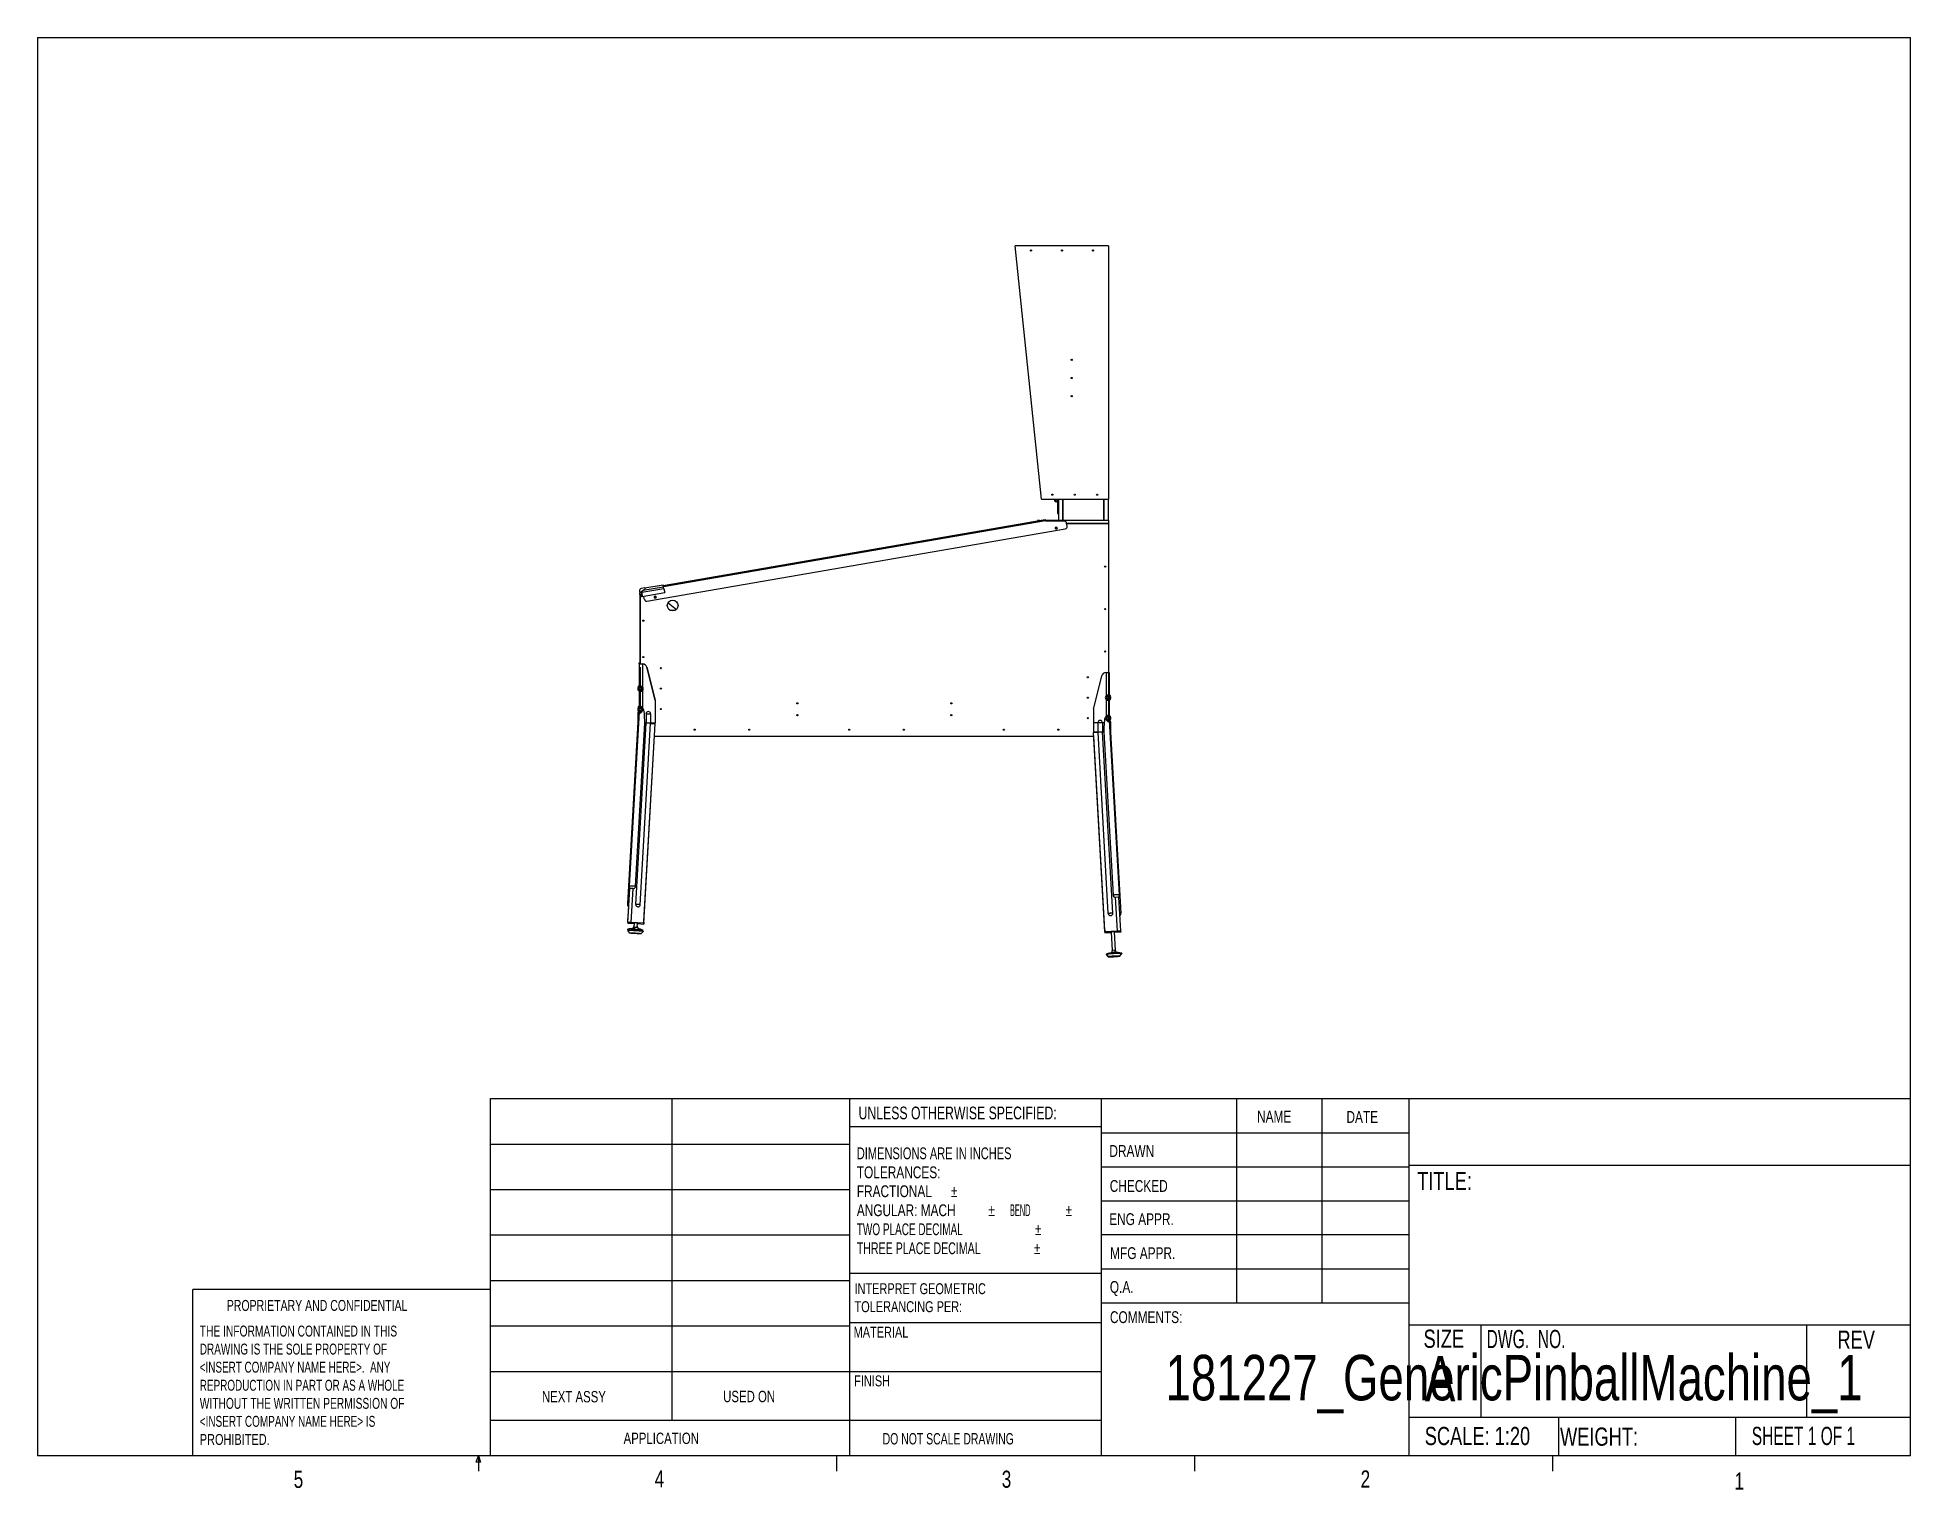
# Model space of a CAD drawing. Extents: x 7 to 213, y 4 to 164.
import ezdxf

# ---------------------------------------------------------------- set-up
doc = ezdxf.new("R2010")
doc.units = 0
doc.header["$MEASUREMENT"] = 0
doc.layers.get('0').update_dxf_attribs({"linetype": 'CONTINUOUS'})
doc.styles.add('SLDTEXTSTYLE0', font='TXT', dxfattribs={"width": 0.6875})
doc.styles.add('SLDTEXTSTYLE1', font='TXT', dxfattribs={"width": 0.75})
doc.styles.add('SLDTEXTSTYLE10', font='TXT', dxfattribs={"width": 0.701613})
doc.styles.add('SLDTEXTSTYLE11', font='TXT', dxfattribs={"width": 0.685345})
doc.styles.add('SLDTEXTSTYLE12', font='TXT', dxfattribs={"width": 0.677419})
doc.styles.add('SLDTEXTSTYLE13', font='TXT', dxfattribs={"width": 0.679688})
doc.styles.add('SLDTEXTSTYLE14', font='TXT', dxfattribs={"width": 0.683036})
doc.styles.add('SLDTEXTSTYLE2', font='TXT', dxfattribs={"width": 0.6375})
doc.styles.add('SLDTEXTSTYLE3', font='TXT', dxfattribs={"width": 0.72})
doc.styles.add('SLDTEXTSTYLE4', font='TXT', dxfattribs={"width": 0.642857})
doc.styles.add('SLDTEXTSTYLE5', font='TXT', dxfattribs={"width": 0.698864})
doc.styles.add('SLDTEXTSTYLE6', font='TXT', dxfattribs={"width": 0.46875})
doc.styles.add('SLDTEXTSTYLE7', font='TXT', dxfattribs={"width": 0.631579})
doc.styles.add('SLDTEXTSTYLE8', font='TXT', dxfattribs={"width": 0.671053})
doc.styles.add('SLDTEXTSTYLE9', font='TXT', dxfattribs={"width": 0.721154})

# ---------------------------------------------------------------- blocks, each defined once
blk = doc.blocks.new('SW_NOTE_0')
at = {"color": 0, "linetype": 'CONTINUOUS', "char_height": 1.2, "attachment_point": 1, "style": 'SLDTEXTSTYLE1'}
for s, insert in [('INTERPRET GEOMETRIC', (0, 1.53)), ('TOLERANCING PER:', (0, -0.45))]:
    blk.add_mtext(s, dxfattribs=dict(at, insert=insert))
blk = doc.blocks.new('SW_NOTE_1')
at = {"color": 0, "linetype": 'CONTINUOUS', "char_height": 1.3, "attachment_point": 1}
for s, insert, style in [('DIMENSIONS ARE IN INCHES', (0, 1.66), 'SLDTEXTSTYLE5'), ('TOLERANCES:', (0, -0.43), 'SLDTEXTSTYLE1'), ('FRACTIONAL', (0, -2.51), 'SLDTEXTSTYLE1'), ('%%p', (10.35, -2.51), 'SLDTEXTSTYLE1'), ('ANGULAR: MACH', (0, -4.6), 'SLDTEXTSTYLE1'), ('%%p', (14.47, -4.6), 'SLDTEXTSTYLE1'), ('     BEND ', (15.71, -4.6), 'SLDTEXTSTYLE6'), ('%%p', (22.96, -4.6), 'SLDTEXTSTYLE1'), ('TWO PLACE DECIMAL    ', (0, -6.69), 'SLDTEXTSTYLE7'), ('%%p', (19.59, -6.69), 'SLDTEXTSTYLE1'), ('THREE PLACE DECIMAL  ', (0, -8.78), 'SLDTEXTSTYLE8'), ('%%p', (19.48, -8.78), 'SLDTEXTSTYLE1')]:
    blk.add_mtext(s, dxfattribs=dict(at, insert=insert, style=style))
blk = doc.blocks.new('SW_NOTE_2')
at = {"color": 0, "linetype": 'CONTINUOUS', "char_height": 1.2, "attachment_point": 1}
for s, insert, style in [('THE INFORMATION CONTAINED IN THIS', (0, 1.53), 'SLDTEXTSTYLE10'), ('DRAWING IS THE SOLE PROPERTY OF', (0, -0.45), 'SLDTEXTSTYLE11'), ('<INSERT COMPANY NAME HERE>.  ANY ', (0, -2.44), 'SLDTEXTSTYLE12'), ('REPRODUCTION IN PART OR AS A WHOLE', (0, -4.43), 'SLDTEXTSTYLE13'), ('WITHOUT THE WRITTEN PERMISSION OF', (0, -6.42), 'SLDTEXTSTYLE10'), ('<INSERT COMPANY NAME HERE> IS ', (0, -8.4), 'SLDTEXTSTYLE14'), ('PROHIBITED.', (0, -10.39), 'SLDTEXTSTYLE1')]:
    blk.add_mtext(s, dxfattribs=dict(at, insert=insert, style=style))

msp = doc.modelspace()

# ---------------------------------------------------------------- linework, layer by layer
at = {"color": 7, "linetype": 'CONTINUOUS'}
for p, q in [((6.6, 163.84), (212.6, 163.84)), ((6.6, 163.84), (6.6, 7.84)), ((212.6, 7.84), (212.6, 163.84)), ((124.38, 140.91), (114.12, 140.91)), ((117.02, 113.05), (114.12, 140.91)), ((124.38, 140.91), (124.38, 113.05)), ((117.02, 113.05), (124.38, 113.05)), ((118.77, 112.8), (118.77, 111.48)), ((118.77, 111.48), (118.87, 111.48)), ((118.87, 111.48), (118.87, 112.98)), ((118.88, 113.05), (118.88, 110.7)), ((119.38, 113.05), (119.38, 110.7)), ((119.38, 110.7), (119.38, 113.05)), ((123.88, 113.05), (123.88, 110.7)), ((123.88, 110.7), (123.88, 113.05)), ((124.38, 110.7), (124.38, 113.05)), ((73.63, 101.85), (119.64, 109.79)), ((75.42, 103.56), (117.44, 110.81)), ((75.44, 103.46), (117.45, 110.71)), ((116.57, 110.7), (116.57, 110.66)), ((116.81, 110.7), (116.57, 110.7)), ((117.45, 110.71), (117.46, 110.68)), ((124.38, 110.7), (117.45, 110.7)), ((117.46, 110.68), (119.54, 110.64)), ((118.72, 109.99), (118.53, 109.96)), ((118.53, 109.96), (118.57, 109.78)), ((118.57, 109.78), (118.75, 109.81)), ((118.75, 109.81), (118.72, 109.99)), ((119.84, 110.08), (119.78, 110.43)), ((124.38, 110.37), (119.79, 110.37)), ((119.79, 110.37), (124.38, 110.37)), ((124.38, 110.7), (124.38, 110.37)), ((124.38, 110.37), (124.38, 91.54)), ((73.38, 103.29), (73.01, 103.22)), ((75.49, 103.2), (73.08, 102.79)), ((75.45, 103.39), (73.17, 103)), ((73.38, 103.29), (75.41, 103.64)), ((74.8, 103.53), (75.41, 103.64)), ((75.49, 103.2), (75.45, 103.39)), ((75.49, 103.2), (75.61, 102.78)), ((72.81, 102.93), (72.84, 102.75)), ((72.84, 102.75), (73.17, 103)), ((72.84, 102.75), (72.91, 102.32)), ((72.87, 102.31), (72.84, 102.75)), ((72.88, 102.31), (72.88, 94.95)), ((72.88, 94.95), (72.88, 102.31)), ((72.97, 102.33), (72.91, 102.32)), ((73.08, 102.79), (73.11, 102.35)), ((73.11, 102.35), (75.61, 102.78)), ((73.34, 102.06), (73.29, 102.38)), ((74.62, 102.38), (74.44, 102.35)), ((74.44, 102.35), (74.47, 102.17)), ((74.47, 102.17), (74.65, 102.2)), ((74.48, 102.34), (74.61, 102.34)), ((74.65, 102.2), (74.62, 102.38)), ((75.95, 101.66), (76.87, 100.93)), ((76.15, 100.86), (76.79, 100.87)), ((72.78, 95.07), (72.88, 95.07)), ((72.78, 94.95), (72.78, 95.07)), ((72.78, 94.95), (72.78, 92.49)), ((72.78, 94.95), (73.13, 94.95)), ((72.88, 95.07), (72.88, 95.07)), ((73.13, 94.95), (73.13, 92.39)), ((73.13, 94.95), (73.14, 94.95)), ((72.88, 94.57), (72.88, 92.51)), ((72.88, 92.51), (72.88, 94.57)), ((73.63, 94.57), (74.53, 90.95)), ((74.53, 90.95), (73.63, 94.57)), ((122.73, 89.98), (123.64, 93.6)), ((124.12, 93.98), (124.13, 93.98)), ((124.13, 93.98), (124.13, 91.43)), ((124.13, 93.98), (124.48, 93.98)), ((124.48, 93.98), (124.48, 91.52)), ((124.48, 93.6), (124.48, 93.98)), ((124.48, 93.97), (124.48, 91.52)), ((124.48, 93.6), (124.48, 91.52)), ((124.48, 91.52), (124.48, 93.59)), ((72.78, 91.91), (72.78, 90.24)), ((72.88, 92.51), (72.86, 92.51)), ((72.86, 91.89), (72.88, 91.89)), ((72.88, 92.39), (72.88, 92.25)), ((72.88, 92.25), (72.88, 92.39)), ((72.88, 92.25), (72.88, 92.27)), ((72.88, 92.14), (72.88, 92.15)), ((72.88, 92.15), (72.88, 92.02)), ((72.88, 92.02), (72.88, 92.15)), ((72.88, 91.89), (72.88, 90.26)), ((72.88, 90.26), (72.88, 91.89)), ((73.13, 92.02), (73.13, 90.14)), ((74.53, 90.95), (74.53, 88.45)), ((74.53, 90.95), (74.53, 88.45)), ((124.13, 91.03), (124.13, 89.18)), ((124.39, 91.54), (124.38, 91.54)), ((124.38, 91.42), (124.38, 91.04)), ((124.38, 90.92), (124.39, 90.92)), ((124.38, 90.92), (124.38, 89.29)), ((124.48, 90.95), (124.48, 89.27)), ((124.48, 89.97), (124.48, 90.95)), ((124.48, 90.95), (124.48, 89.27)), ((124.48, 90.95), (124.48, 89.98)), ((72.77, 89.67), (71.68, 70.5)), ((72.63, 89.57), (72.63, 89.45)), ((72.63, 89.57), (72.66, 89.57)), ((72.63, 89.45), (72.63, 88.45)), ((72.63, 89.45), (72.75, 89.45)), ((72.88, 90.26), (72.86, 90.26)), ((72.86, 89.64), (72.88, 89.64)), ((72.88, 90.14), (72.88, 90)), ((72.88, 90), (72.88, 90.14)), ((72.88, 90), (72.88, 90.02)), ((72.88, 89.89), (72.88, 89.9)), ((72.88, 89.9), (72.88, 89.77)), ((72.88, 89.77), (72.88, 89.9)), ((72.88, 89.64), (72.88, 89.5)), ((72.88, 89.5), (72.88, 89.64)), ((73.53, 89.45), (73.53, 88.45)), ((73.53, 89.45), (74.03, 89.45)), ((74.03, 89.45), (74.03, 88.45)), ((122.73, 89.98), (122.73, 88.48)), ((122.73, 89.98), (122.73, 89.98)), ((122.73, 89.98), (122.73, 89.98)), ((124.39, 89.29), (124.38, 89.29)), ((124.38, 89.17), (124.38, 88.79)), ((124.38, 88.67), (124.39, 88.67)), ((124.38, 88.67), (124.38, 88.53)), ((124.48, 89.98), (124.48, 89.27)), ((125.59, 69.53), (124.5, 88.71)), ((72.63, 88.53), (71.5, 68.6)), ((72.63, 88.41), (71.5, 68.48)), ((72.38, 70.48), (73.4, 88.43)), ((72.4, 68.48), (73.53, 88.42)), ((72.63, 88.53), (72.63, 88.53)), ((72.63, 88.45), (72.63, 88.41)), ((72.63, 88.45), (72.7, 88.45)), ((72.9, 68.45), (74.03, 88.39)), ((73.29, 66.43), (74.53, 88.36)), ((73.3, 66.63), (74.53, 88.36)), ((73.4, 88.45), (73.4, 88.43)), ((73.4, 88.45), (73.53, 88.45)), ((73.4, 88.43), (73.53, 88.42)), ((73.53, 88.45), (74.03, 88.45)), ((74.03, 88.45), (74.53, 88.45)), ((74.03, 88.39), (74.53, 88.36)), ((122.76, 86.97), (74.45, 86.97)), ((74.53, 88.36), (74.53, 88.36)), ((122.73, 88.48), (123.23, 88.48)), ((122.73, 88.48), (122.73, 87.48)), ((122.73, 87.48), (123.23, 87.48)), ((122.74, 87.39), (123.24, 87.42)), ((123.98, 65.46), (122.74, 87.39)), ((122.74, 87.39), (122.74, 87.39)), ((123.97, 65.66), (122.74, 87.39)), ((123.97, 65.64), (122.76, 86.97)), ((123.23, 88.48), (123.23, 87.48)), ((123.23, 88.48), (123.73, 88.48)), ((123.23, 87.48), (123.73, 87.48)), ((124.37, 67.48), (123.24, 87.42)), ((123.73, 88.48), (123.92, 88.48)), ((123.73, 88.48), (123.73, 87.48)), ((123.73, 87.45), (123.87, 87.46)), ((124.87, 67.51), (123.73, 87.45)), ((123.87, 87.46), (123.87, 87.48)), ((123.87, 87.46), (124.89, 69.51)), ((124.51, 88.48), (124.64, 88.48)), ((124.57, 87.48), (124.64, 87.48)), ((124.64, 87.48), (124.64, 88.48)), ((124.64, 87.44), (124.64, 87.48)), ((125.77, 67.51), (124.64, 87.44)), ((71.54, 66.51), (71.75, 70.24)), ((71.89, 66.51), (72.1, 70.24)), ((71.54, 66.63), (71.63, 68.23)), ((71.54, 66.55), (71.63, 68.22)), ((125.38, 65.54), (125.17, 69.27)), ((125.73, 65.54), (125.52, 69.27)), ((71.54, 66.55), (71.54, 66.63)), ((71.54, 66.55), (71.54, 66.55)), ((71.54, 66.51), (71.54, 66.43)), ((71.54, 66.43), (72.22, 66.39)), ((71.89, 66.49), (71.64, 66.51)), ((73.29, 66.43), (71.89, 66.51)), ((71.89, 66.51), (71.89, 66.49)), ((72.14, 65.72), (72.15, 65.94)), ((72.16, 66.07), (72.15, 65.94)), ((72.15, 65.94), (72.21, 65.95)), ((72.2, 66.06), (72.16, 66.07)), ((72.2, 66.07), (72.16, 66.07)), ((72.23, 66.44), (72.2, 65.95)), ((72.22, 66.39), (72.2, 66.07)), ((72.2, 66.06), (72.21, 66.06)), ((72.21, 66.06), (72.2, 66.06)), ((72.21, 65.95), (72.27, 65.95)), ((72.27, 65.95), (72.26, 65.73)), ((72.45, 65.94), (72.27, 65.95)), ((72.62, 65.93), (72.45, 65.94)), ((72.57, 65.93), (72.6, 66.42)), ((72.61, 66.03), (72.57, 66.04)), ((72.61, 66.03), (72.57, 66.04)), ((72.59, 66.37), (73.28, 66.33)), ((72.6, 65.93), (72.61, 66.03)), ((72.62, 65.93), (72.61, 65.7)), ((73.29, 66.53), (73.28, 66.33)), ((73.28, 66.33), (73.29, 66.43)), ((73.29, 66.53), (73.3, 66.63)), ((124.37, 67.48), (124.37, 67.48)), ((124.87, 67.51), (124.87, 67.51)), ((71.5, 65.74), (71.58, 65.65)), ((71.5, 65.62), (71.71, 65.34)), ((72.26, 65.73), (72.21, 65.72)), ((72.43, 65.71), (72.26, 65.73)), ((72.61, 65.7), (72.43, 65.71)), ((72.61, 65.7), (72.58, 65.7)), ((72.98, 65.27), (73.22, 65.52)), ((73.14, 65.56), (73.22, 65.64)), ((123.97, 65.66), (123.97, 65.56)), ((123.97, 65.64), (123.97, 65.64)), ((123.97, 65.55), (123.97, 65.64)), ((123.97, 65.56), (123.98, 65.36)), ((123.97, 65.55), (123.98, 65.35)), ((123.97, 65.55), (123.97, 65.55)), ((125.38, 65.54), (123.98, 65.46)), ((123.98, 65.46), (123.98, 65.36)), ((123.98, 65.36), (124.68, 65.4)), ((124.68, 65.39), (123.98, 65.35)), ((124.67, 65.45), (124.79, 63.42)), ((124.68, 65.39), (124.79, 63.42)), ((125.16, 63.43), (125.04, 65.47)), ((125.04, 65.42), (125.73, 65.46)), ((125.73, 65.45), (125.04, 65.41)), ((125.63, 65.54), (125.38, 65.52)), ((125.38, 65.52), (125.38, 65.54)), ((125.73, 65.46), (125.73, 65.54)), ((125.73, 65.46), (125.73, 65.45)), ((125.73, 65.45), (125.73, 65.46)), ((124.14, 63.01), (124.37, 62.76)), ((124.14, 62.99), (124.37, 62.74)), ((124.91, 63.43), (124.74, 63.41)), ((124.74, 63.41), (124.75, 63.18)), ((124.92, 63.2), (124.75, 63.18)), ((124.75, 63.18), (124.77, 63.18)), ((125.08, 63.44), (124.91, 63.43)), ((125.1, 63.21), (124.92, 63.2)), ((125.08, 63.44), (125.1, 63.21)), ((125.15, 63.43), (125.08, 63.44)), ((125.1, 63.21), (125.14, 63.21)), ((125.21, 63.43), (125.15, 63.43)), ((125.22, 63.21), (125.21, 63.43)), ((125.64, 62.83), (125.85, 63.1)), ((125.64, 62.81), (125.85, 63.09)), ((56.42, 47.13), (212.6, 47.13)), ((56.42, 7.84), (56.42, 47.13)), ((76.38, 47.13), (76.38, 11.77)), ((95.96, 7.84), (95.96, 47.13)), ((123.59, 47.13), (123.59, 7.84)), ((138.47, 47.13), (138.47, 24.63)), ((147.84, 47.13), (147.84, 24.63)), ((157.42, 47.13), (157.42, 7.84)), ((123.59, 44.04), (95.96, 44.04)), ((123.59, 43.38), (157.42, 43.38)), ((56.42, 42.13), (95.96, 42.13)), ((123.59, 39.63), (157.42, 39.63)), ((157.42, 39.79), (212.6, 39.79)), ((56.42, 37.13), (95.96, 37.13)), ((123.59, 35.88), (157.42, 35.88)), ((56.42, 32.13), (95.96, 32.13)), ((157.42, 32.13), (123.59, 32.13)), ((56.42, 27.13), (95.96, 27.13)), ((95.96, 27.92), (123.59, 27.92)), ((157.42, 28.38), (123.59, 28.38)), ((23.68, 7.84), (23.68, 26.13)), ((56.42, 26.13), (23.68, 26.13)), ((157.42, 24.63), (123.59, 24.63)), ((56.42, 22.13), (95.96, 22.13)), ((95.96, 22.52), (123.59, 22.52)), ((157.42, 22.24), (212.6, 22.24)), ((165.34, 22.24), (165.34, 12.1)), ((201.16, 22.24), (201.16, 12.1)), ((56.42, 17.13), (95.96, 17.13)), ((95.96, 17.12), (123.59, 17.12)), ((56.42, 11.77), (123.59, 11.77)), ((157.42, 12.1), (212.6, 12.1)), ((173.89, 12.1), (173.89, 7.84)), ((193.33, 12.1), (193.33, 7.84)), ((212.6, 7.84), (6.6, 7.84)), ((54.83, 7.15), (55.09, 7.84)), ((55.34, 7.15), (54.83, 7.15)), ((55.09, 7.84), (55.09, 6.15)), ((55.09, 7.84), (55.34, 7.15)), ((94.47, 7.84), (94.47, 6.15)), ((133.84, 7.84), (133.84, 6.15)), ((173.22, 7.84), (173.22, 6.15))]:
    msp.add_line(p, q, dxfattribs=at)
at = {"color": 7, "linetype": 'CONTINUOUS', "flags": 128}
for points in [[(72.91, 102.32), (72.89, 102.31), (72.87, 102.31), (72.87, 102.31)], [(73.11, 102.35), (73.06, 102.34), (73.01, 102.33), (72.97, 102.33)], [(124.48, 93.97), (124.48, 93.96), (124.48, 93.94), (124.48, 93.91), (124.48, 93.86), (124.48, 93.81), (124.48, 93.74), (124.48, 93.67), (124.48, 93.59)], [(72.65, 92.2), (72.65, 92.27), (72.67, 92.33), (72.69, 92.39), (72.72, 92.44), (72.76, 92.48), (72.81, 92.5), (72.85, 92.51), (72.9, 92.51), (72.94, 92.49), (72.99, 92.46), (73.02, 92.42), (73.05, 92.36), (73.07, 92.3), (73.08, 92.24), (73.08, 92.17), (73.07, 92.1), (73.05, 92.04), (73.02, 91.99), (72.99, 91.94), (72.95, 91.91), (72.9, 91.89), (72.85, 91.89), (72.81, 91.9), (72.76, 91.93), (72.72, 91.96), (72.69, 92.01), (72.67, 92.07), (72.65, 92.13), (72.65, 92.2)], [(72.73, 92.2), (72.74, 92.25), (72.75, 92.3), (72.78, 92.34), (72.8, 92.37), (72.84, 92.39), (72.87, 92.39), (72.91, 92.38), (72.94, 92.36), (72.97, 92.32), (72.98, 92.28), (72.99, 92.23), (72.99, 92.18), (72.98, 92.13), (72.97, 92.08), (72.94, 92.05), (72.91, 92.03), (72.87, 92.01), (72.84, 92.02), (72.81, 92.04), (72.78, 92.06), (72.75, 92.1), (72.74, 92.15), (72.73, 92.2)], [(72.87, 92.02), (72.84, 92.03), (72.82, 92.05), (72.8, 92.1), (72.79, 92.16), (72.79, 92.22), (72.79, 92.27), (72.8, 92.32), (72.82, 92.36), (72.86, 92.38), (72.88, 92.39)], [(73.13, 92.39), (73.04, 92.46), (72.96, 92.5), (72.88, 92.51), (72.88, 92.51)], [(124.17, 91.23), (124.17, 91.3), (124.19, 91.36), (124.21, 91.42), (124.25, 91.47), (124.29, 91.51), (124.33, 91.53), (124.38, 91.54), (124.43, 91.54), (124.48, 91.52), (124.52, 91.49), (124.56, 91.45), (124.59, 91.39), (124.61, 91.33), (124.62, 91.27), (124.62, 91.2), (124.61, 91.13), (124.59, 91.07), (124.56, 91.02), (124.52, 90.97), (124.48, 90.94), (124.43, 90.92), (124.38, 90.92), (124.33, 90.93), (124.29, 90.96), (124.25, 90.99), (124.21, 91.04), (124.19, 91.1), (124.17, 91.16), (124.17, 91.23)], [(124.26, 91.23), (124.26, 91.28), (124.28, 91.33), (124.3, 91.37), (124.33, 91.4), (124.37, 91.41), (124.4, 91.42), (124.44, 91.41), (124.47, 91.38), (124.5, 91.35), (124.52, 91.31), (124.53, 91.26), (124.53, 91.21), (124.52, 91.16), (124.5, 91.11), (124.47, 91.08), (124.44, 91.05), (124.4, 91.04), (124.37, 91.05), (124.33, 91.06), (124.3, 91.09), (124.28, 91.13), (124.26, 91.18), (124.26, 91.23)], [(124.38, 91.42), (124.39, 91.42), (124.42, 91.4), (124.45, 91.37), (124.47, 91.33), (124.47, 91.26), (124.47, 91.23)], [(124.38, 91.3), (124.38, 91.3), (124.38, 91.28)], [(124.47, 91.23), (124.47, 91.17), (124.46, 91.12), (124.44, 91.08), (124.41, 91.05), (124.38, 91.05)], [(124.38, 91.19), (124.38, 91.17), (124.38, 91.16)], [(124.62, 91.22), (124.61, 91.28), (124.61, 91.29)], [(72.65, 89.95), (72.65, 90.02), (72.67, 90.08), (72.69, 90.14), (72.72, 90.19), (72.76, 90.23), (72.81, 90.25), (72.85, 90.26), (72.9, 90.26), (72.94, 90.24), (72.99, 90.21), (73.02, 90.17), (73.05, 90.11), (73.07, 90.05), (73.08, 89.99), (73.08, 89.92), (73.07, 89.85), (73.05, 89.79), (73.02, 89.74), (72.99, 89.69), (72.95, 89.66), (72.9, 89.64), (72.85, 89.64), (72.81, 89.65), (72.76, 89.68), (72.72, 89.71), (72.69, 89.76), (72.67, 89.82), (72.65, 89.88), (72.65, 89.95)], [(72.73, 89.95), (72.74, 90), (72.75, 90.05), (72.78, 90.09), (72.8, 90.12), (72.84, 90.14), (72.87, 90.14), (72.91, 90.13), (72.94, 90.11), (72.97, 90.07), (72.98, 90.03), (72.99, 89.98), (72.99, 89.93), (72.98, 89.88), (72.97, 89.83), (72.94, 89.8), (72.91, 89.78), (72.87, 89.76), (72.84, 89.77), (72.81, 89.79), (72.78, 89.81), (72.75, 89.85), (72.74, 89.9), (72.73, 89.95)], [(72.87, 89.77), (72.84, 89.78), (72.82, 89.8), (72.8, 89.85), (72.79, 89.91), (72.79, 89.97), (72.79, 90.02), (72.8, 90.07), (72.82, 90.11), (72.86, 90.13), (72.88, 90.14)], [(73.07, 89.71), (73.06, 89.7), (73.02, 89.64), (72.98, 89.59), (72.94, 89.56), (72.9, 89.54), (72.86, 89.54), (72.84, 89.56), (72.81, 89.6), (72.8, 89.66)], [(73.13, 90.14), (73.05, 90.2), (72.97, 90.25), (72.9, 90.26), (72.88, 90.26)], [(124.17, 88.98), (124.17, 89.05), (124.19, 89.11), (124.21, 89.17), (124.25, 89.22), (124.29, 89.26), (124.33, 89.28), (124.38, 89.29), (124.43, 89.29), (124.48, 89.27), (124.52, 89.24), (124.56, 89.2), (124.59, 89.14), (124.61, 89.08), (124.62, 89.02), (124.62, 88.95), (124.61, 88.88), (124.59, 88.82), (124.56, 88.77), (124.52, 88.72), (124.48, 88.69), (124.43, 88.67), (124.38, 88.67), (124.33, 88.68), (124.29, 88.71), (124.25, 88.74), (124.21, 88.79), (124.19, 88.85), (124.17, 88.91), (124.17, 88.98)], [(124.47, 88.69), (124.47, 88.67), (124.45, 88.62), (124.42, 88.59), (124.39, 88.57), (124.36, 88.57), (124.32, 88.59), (124.27, 88.63), (124.2, 88.73)], [(124.26, 88.98), (124.26, 89.03), (124.28, 89.08), (124.3, 89.12), (124.33, 89.15), (124.37, 89.16), (124.4, 89.17), (124.44, 89.16), (124.47, 89.13), (124.5, 89.1), (124.52, 89.06), (124.53, 89.01), (124.53, 88.96), (124.52, 88.91), (124.5, 88.86), (124.47, 88.83), (124.44, 88.8), (124.4, 88.79), (124.37, 88.8), (124.33, 88.81), (124.3, 88.84), (124.28, 88.88), (124.26, 88.93), (124.26, 88.98)], [(124.38, 89.17), (124.39, 89.17), (124.42, 89.15), (124.45, 89.12), (124.47, 89.08), (124.47, 89.01), (124.47, 88.98)], [(124.38, 89.05), (124.38, 89.05), (124.38, 89.03)], [(124.47, 88.98), (124.47, 88.92), (124.46, 88.87), (124.44, 88.83), (124.41, 88.8), (124.38, 88.8)], [(124.38, 88.94), (124.38, 88.92), (124.38, 88.91)], [(124.62, 88.97), (124.61, 89.03), (124.61, 89.04)], [(72.38, 70.48), (72.31, 70.49), (72.24, 70.5), (72.16, 70.5), (72.08, 70.51), (72.01, 70.51), (71.93, 70.51), (71.87, 70.51), (71.81, 70.51), (71.76, 70.51), (71.72, 70.51), (71.69, 70.51), (71.68, 70.51), (71.68, 70.5)], [(71.5, 68.59), (71.5, 68.6), (71.5, 68.6)], [(125.59, 69.53), (125.59, 69.54), (125.58, 69.54), (125.55, 69.54), (125.51, 69.54), (125.46, 69.54), (125.4, 69.54), (125.33, 69.54), (125.26, 69.54), (125.18, 69.54), (125.11, 69.53), (125.03, 69.53), (124.96, 69.52), (124.89, 69.51)], [(72.2, 66.07), (72.2, 66.06), (72.2, 66.06)], [(71.52, 65.75), (71.51, 65.75), (71.5, 65.74), (71.51, 65.73), (71.54, 65.73), (71.57, 65.72), (71.62, 65.71), (71.69, 65.7), (71.76, 65.69), (71.8, 65.69)], [(71.5, 65.62), (71.5, 65.62), (71.51, 65.63), (71.54, 65.63), (71.57, 65.64), (71.62, 65.64), (71.69, 65.64), (71.76, 65.64), (71.84, 65.64), (71.94, 65.64), (72.03, 65.64), (72.14, 65.63), (72.25, 65.63), (72.36, 65.62), (72.47, 65.62), (72.57, 65.61), (72.68, 65.6), (72.78, 65.59), (72.87, 65.58), (72.95, 65.58), (73.03, 65.57), (73.09, 65.56), (73.14, 65.55), (73.18, 65.54), (73.21, 65.53), (73.22, 65.53), (73.22, 65.52)], [(72.94, 65.26), (72.91, 65.26), (72.85, 65.26), (72.79, 65.26), (72.72, 65.26), (72.64, 65.26), (72.55, 65.26), (72.46, 65.27), (72.37, 65.27), (72.27, 65.28), (72.18, 65.28), (72.09, 65.29), (72.01, 65.3), (71.93, 65.3), (71.86, 65.31), (71.81, 65.32), (71.76, 65.33), (71.73, 65.33), (71.72, 65.34), (71.71, 65.35), (71.73, 65.35), (71.75, 65.35), (71.79, 65.36), (71.84, 65.36), (71.9, 65.36), (71.98, 65.36), (72.06, 65.36), (72.14, 65.35), (72.23, 65.35), (72.33, 65.35), (72.42, 65.34), (72.52, 65.33), (72.61, 65.33), (72.69, 65.32), (72.76, 65.31), (72.83, 65.3), (72.89, 65.3), (72.93, 65.29), (72.96, 65.28), (72.98, 65.28), (72.98, 65.27), (72.97, 65.27), (72.94, 65.26)], [(72.43, 65.71), (72.46, 65.71), (72.47, 65.71)], [(72.93, 65.63), (72.95, 65.63), (73.03, 65.63), (73.09, 65.63), (73.14, 65.63), (73.18, 65.63), (73.21, 65.64), (73.22, 65.64), (73.22, 65.65), (73.21, 65.65)], [(124.14, 63.01), (124.13, 63.01), (124.14, 63.02), (124.16, 63.02), (124.19, 63.03), (124.23, 63.04), (124.29, 63.05), (124.36, 63.06), (124.44, 63.06), (124.53, 63.07), (124.63, 63.08), (124.73, 63.09), (124.83, 63.1), (124.94, 63.1), (125.05, 63.11), (125.16, 63.12), (125.27, 63.12), (125.37, 63.12), (125.47, 63.13), (125.55, 63.13), (125.63, 63.13), (125.7, 63.13), (125.76, 63.12), (125.8, 63.12)], [(124.14, 63), (124.13, 63), (124.14, 62.99), (124.15, 62.99), (124.16, 62.99)], [(125.6, 62.84), (125.63, 62.84), (125.64, 62.83), (125.64, 62.83), (125.62, 62.82), (125.59, 62.81), (125.55, 62.8), (125.49, 62.8), (125.43, 62.79), (125.35, 62.78), (125.27, 62.77), (125.18, 62.77), (125.08, 62.76), (124.99, 62.76), (124.9, 62.75), (124.8, 62.75), (124.72, 62.74), (124.64, 62.74), (124.56, 62.74), (124.5, 62.74), (124.45, 62.74), (124.41, 62.75), (124.39, 62.75), (124.37, 62.76), (124.38, 62.76), (124.39, 62.77), (124.42, 62.77), (124.47, 62.78), (124.52, 62.79), (124.59, 62.8), (124.67, 62.8), (124.75, 62.81), (124.84, 62.82), (124.93, 62.82), (125.03, 62.83), (125.12, 62.83), (125.21, 62.84), (125.3, 62.84), (125.38, 62.84), (125.45, 62.84), (125.51, 62.84), (125.57, 62.84), (125.6, 62.84)], [(124.37, 62.74), (124.38, 62.74), (124.4, 62.73), (124.43, 62.73), (124.48, 62.73), (124.54, 62.73), (124.61, 62.73), (124.68, 62.73), (124.77, 62.73), (124.86, 62.74), (124.95, 62.74), (125.05, 62.75)], [(124.88, 63.19), (124.89, 63.2), (124.92, 63.2)], [(125.05, 62.75), (125.14, 62.75), (125.23, 62.76), (125.32, 62.77), (125.4, 62.77), (125.47, 62.78), (125.53, 62.79), (125.57, 62.8), (125.61, 62.8), (125.63, 62.81), (125.64, 62.81)], [(125.8, 63.12), (125.83, 63.12), (125.85, 63.11), (125.85, 63.11), (125.85, 63.1)], [(125.83, 63.08), (125.85, 63.09), (125.85, 63.09), (125.85, 63.1)]]:
    msp.add_lwpolyline(points, dxfattribs=at)
at = {"color": 7, "linetype": 'CONTINUOUS'}
for centre, radius in [((115.87, 140.41), 0.0625), ((119.28, 140.41), 0.0625), ((122.68, 140.41), 0.0625), ((120.34, 128.39), 0.0625), ((120.34, 126.39), 0.0625), ((120.34, 124.39), 0.0625), ((118.21, 113.55), 0.0625), ((120.68, 113.55), 0.0625), ((123.15, 113.55), 0.0625), ((118.64, 109.88), 0.0937), ((124.03, 105.64), 0.0625), ((74.54, 102.27), 0.0937), ((76.46, 101.36), 0.594), ((124.03, 100.97), 0.0625), ((73.23, 99.69), 0.0625), ((73.23, 95.69), 0.0625), ((124.03, 96.31), 0.0625), ((75.15, 94.47), 0.0625), ((122.12, 93.47), 0.0625), ((75.15, 92.22), 0.0625), ((90.17, 90.6), 0.0625), ((107.1, 90.6), 0.0625), ((122.12, 91.22), 0.0625), ((75.15, 89.97), 0.0625), ((90.17, 89.3), 0.0625), ((107.1, 89.3), 0.0625), ((122.12, 88.97), 0.0625), ((78.88, 87.7), 0.0625), ((84.88, 87.7), 0.0625), ((95.88, 87.7), 0.0625), ((101.88, 87.7), 0.0625), ((112.88, 87.7), 0.0625), ((118.88, 87.7), 0.0625)]:
    msp.add_circle(centre, radius, dxfattribs=at)
for centre, radius, start, end in [((118.65, 112.98), 0.219, 161.6823, 304.8603), ((118.65, 112.98), 0.125, 146.633, 0), ((118.65, 112.98), 0.125, 0, 33.367), ((118.65, 112.98), 0.219, 0, 18.3177), ((123.38, 111.79), 6.03, 189.354, 190.2454), ((119.54, 110.39), 0.25, 9.7897, 88.7985), ((119.6, 110.04), 0.25, 279.7897, 9.7897), ((73.05, 102.98), 0.25, 99.7897, 189.7897), ((-39.6, 83.67), 116.73, 9.727, 9.8498), ((73.59, 102.1), 0.25, 189.7897, 279.7897), ((73.14, 94.45), 0.5, 14.0401, 90), ((73.14, 94.45), 0.5, 14.0401, 89.8692), ((124.12, 93.48), 0.5, 90.0018, 165.9602), ((73.01, 92.33), 0.358, 128.495, 189.3658), ((72.85, 92.26), 0.374, 274.6579, 318.8894), ((124.43, 91.12), 0.423, 96.9479, 133.9573), ((124.41, 91.31), 0.392, 224.7281, 264.6453), ((124.29, 91.19), 0.327, 305.5783, 4.1356), ((72.91, 89.57), 0.279, 139.2031, 180), ((72.91, 89.45), 0.279, 123.7057, 180), ((73.01, 90.08), 0.358, 128.495, 189.3658), ((72.87, 89.94), 0.303, 271.9849, 310.5639), ((72.9, 89.98), 0.314, 301.8534, 1.7191), ((73.78, 89.45), 0.25, 0, 180), ((123.48, 88.48), 0.25, 0.0003, 179.9997), ((124.37, 89.02), 0.333, 180.7304, 239.5617), ((124.41, 88.91), 0.379, 94.5552, 135.6813), ((124.37, 88.93), 0.263, 230.4809, 270.8537), ((124.36, 88.48), 0.279, 0, 57.1067), ((124.26, 88.95), 0.362, 317.1564, 2.0962), ((72.68, 88.24), 0.182, 84.8617, 106.1392), ((72.92, 88.45), 0.618, 356.8385, 359.887), ((73.6, 85.16), 3.26, 82.3581, 91.1539), ((72.98, 88.45), 1.05, 356.6812, 0.0119), ((72.95, 88.45), 1.59, 356.7508, 359.9784), ((72.82, 88.45), 1.71, 356.7819, 359.961), ((124.28, 87.48), 1.55, 179.9771, 183.2937), ((124.45, 87.48), 1.71, 180.039, 183.2181), ((124.34, 87.48), 1.11, 180.0377, 183.199), ((123.67, 84.19), 3.26, 88.845, 97.6426), ((124.32, 87.48), 0.584, 180.0259, 183.2487), ((124.59, 87.27), 0.182, 73.8285, 95.1644), ((72.11, 70.48), 0.438, 176.7509, 213.6259), ((71.93, 68.69), 1.55, 83.536, 96.464), ((72.12, 70.5), 0.262, 266.7171, 356.6965), ((71.77, 68.58), 0.279, 176.7509, 189.4453), ((71.55, 68.31), 0.175, 81.0371, 108.0592), ((71.55, 68.35), 0.134, 77.6139, 113.0797), ((71.77, 68.46), 0.277, 176.7509, 240.485), ((71.57, 65.89), 2.59, 88.2713, 89.8906), ((71.57, 65.87), 2.62, 88.2857, 89.8891), ((72.47, 65.22), 3.26, 82.3574, 91.1545), ((72.65, 68.47), 0.25, 176.823, 356.6889), ((125.15, 69.53), 0.262, 183.296, 273.2904), ((125.34, 67.72), 1.55, 83.5369, 96.4631), ((125.15, 69.51), 0.438, 326.3741, 3.2491), ((71.71, 64.97), 1.55, 83.5374, 96.4626), ((71.76, 65.4), 1.11, 83.5368, 96.4632), ((72.34, 65.19), 1.26, 78.3617, 95.1405), ((124.82, 63.98), 3.53, 90.1732, 97.3835), ((124.62, 67.5), 0.248, 183.3181, 3.1694), ((124.82, 63.95), 3.57, 90.1769, 97.3722), ((124.82, 66.56), 0.953, 87.1397, 90.3028), ((124.82, 66.55), 0.962, 87.1622, 90.3011), ((125.68, 66.97), 0.544, 79.817, 96.2336), ((125.49, 67.49), 0.279, 299.6461, 3.2491), ((125.49, 67.48), 0.277, 299.515, 358.5209), ((72.22, 63.13), 2.71, 91.5773, 104.9662), ((72.22, 63.01), 2.71, 88.901, 104.9662), ((72.2, 62.76), 2.96, 85.5708, 88.7264), ((72.22, 63.01), 2.71, 68.5356, 84.6008), ((72.22, 63.13), 2.71, 68.5356, 81.6351), ((124.93, 64.23), 1.25, 84.7814, 101.7119), ((125.55, 64), 1.55, 83.534, 96.466), ((125.5, 64.43), 1.11, 83.5357, 96.4643), ((125.14, 60.5), 2.71, 95.3992, 111.4644), ((125.15, 60.27), 2.94, 91.2595, 94.4459), ((125.14, 60.5), 2.71, 75.0338, 91.099)]:
    msp.add_arc(centre, radius, start, end, dxfattribs=at)
for centre, major_axis, ratio, start_param, end_param in [((72.93, 102.95), (0.51, 0.322), 0.171573, 5.105088, 6.675884), ((73.24, 100.44), (0.15, -2.35), 0.10601, 3.152959, 3.773729), ((124.47, 91.23), (0.434, 0), 0.720232, 2.459692, 3.823494), ((72.78, 82.27), (-0.44, -7.72), 0.056586, 2.768989, 3.152485), ((72.78, 82.27), (-0.44, -7.72), 0.056586, 2.502406, 2.768989), ((124.48, 81.29), (-0.44, 7.72), 0.056574, 0.014601, 0.370875), ((124.47, 88.98), (0.434, 0), 0.720232, 2.459692, 3.036661), ((124.48, 81.29), (-0.44, 7.72), 0.056545, 0.371058, 0.638084)]:
    msp.add_ellipse(centre, major_axis=major_axis, ratio=ratio, start_param=start_param, end_param=end_param, dxfattribs=at)
at = {"color": 7, "linetype": 'CONTINUOUS', "extrusion": (-1.61765e-09, 0, 1)}
for centre, start_param in [((72.77, 92.2), 2.510247), ((72.77, 89.95), 3.265126)]:
    msp.add_ellipse(centre, major_axis=(-0.451, 0), ratio=0.693585, start_param=start_param, end_param=3.772938, dxfattribs=at)
at = {"color": 7, "linetype": 'CONTINUOUS'}
msp.add_open_spline([(123.73, 87.48), (123.87, 87.48)], degree=1, dxfattribs=at)

# ---------------------------------------------------------------- block references
for name, p in [('SW_NOTE_1', (96.71, 40.1)), ('SW_NOTE_0', (96.46, 25.29)), ('SW_NOTE_2', (24.45, 20.63))]:
    msp.add_blockref(name, p, dxfattribs=at)

# ---------------------------------------------------------------- texts
at = {"color": 7, "linetype": 'CONTINUOUS', "attachment_point": 1}
for s, insert, char_height, style in [('UNLESS OTHERWISE SPECIFIED:', (96.9, 46.25), 1.4, 'SLDTEXTSTYLE3'), ('NAME', (140.73, 45.8), 1.3, 'SLDTEXTSTYLE1'), ('DATE', (150.56, 45.76), 1.3, 'SLDTEXTSTYLE1'), ('DRAWN', (124.49, 42.02), 1.3, 'SLDTEXTSTYLE1'), ('CHECKED', (124.53, 38.17), 1.3, 'SLDTEXTSTYLE1'), ('TITLE:', (158.34, 39.07), 2, 'SLDTEXTSTYLE1'), ('ENG APPR.', (124.47, 34.52), 1.3, 'SLDTEXTSTYLE1'), ('MFG APPR.', (124.57, 30.78), 1.3, 'SLDTEXTSTYLE1'), ('Q.A.', (124.54, 27.06), 1.3, 'SLDTEXTSTYLE1'), ('PROPRIETARY AND CONFIDENTIAL', (27.42, 24.98), 1.2, 'SLDTEXTSTYLE9'), ('COMMENTS:', (124.55, 23.74), 1.3, 'SLDTEXTSTYLE1'), ('MATERIAL', (96.36, 22.04), 1.2, 'SLDTEXTSTYLE1'), ('SIZE', (159.04, 21.72), 2, 'SLDTEXTSTYLE1'), ('DWG.  NO.', (165.97, 21.69), 2, 'SLDTEXTSTYLE4'), ('REV', (204.56, 21.62), 2, 'SLDTEXTSTYLE1'), ('181227_GenericPinballMachine_1', (130.66, 18.94), 5, 'SLDTEXTSTYLE1'), ('A', (159.2, 18.83), 5, 'SLDTEXTSTYLE1'), ('FINISH', (96.42, 16.68), 1.2, 'SLDTEXTSTYLE1'), ('NEXT ASSY', (62.08, 14.97), 1.25, 'SLDTEXTSTYLE1'), ('USED ON', (82.01, 14.99), 1.25, 'SLDTEXTSTYLE1'), ('APPLICATION', (71.06, 10.39), 1.25, 'SLDTEXTSTYLE1'), ('DO NOT SCALE DRAWING', (99.55, 10.34), 1.25, 'SLDTEXTSTYLE0'), ('SCALE: 1:20', (159.17, 11.02), 2, 'SLDTEXTSTYLE1'), ('WEIGHT: ', (174.05, 10.95), 2, 'SLDTEXTSTYLE1'), ('SHEET 1 OF 1', (195.14, 11.03), 2, 'SLDTEXTSTYLE2'), ('5', (34.78, 6.19), 1.88, 'SLDTEXTSTYLE1'), ('4', (74.48, 6.25), 1.88, 'SLDTEXTSTYLE1'), ('3', (112.65, 6.21), 1.88, 'SLDTEXTSTYLE1'), ('2', (152.12, 6.23), 1.88, 'SLDTEXTSTYLE1'), ('1', (193.24, 6.01), 1.88, 'SLDTEXTSTYLE1')]:
    msp.add_mtext(s, dxfattribs=dict(at, insert=insert, char_height=char_height, style=style))

doc.saveas('drawing.dxf')
